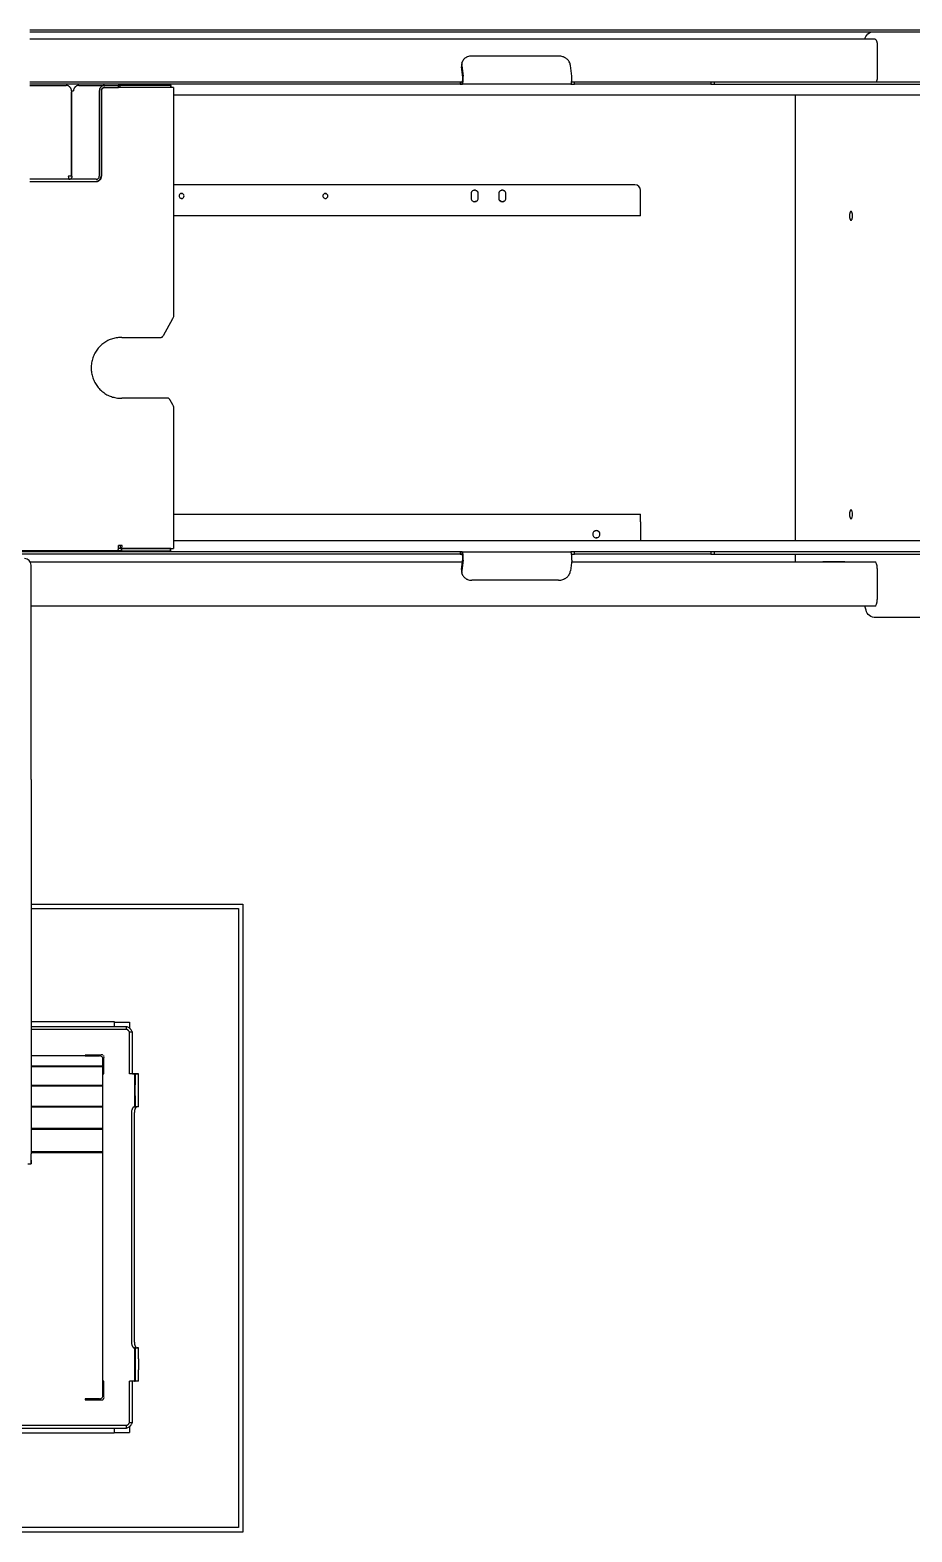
# Model space of a CAD drawing. Header units: millimetres. Extents: x -187347 to 135007, y -6415 to 292048.
# Drawn here: x -67176 to -66379, y 53145 to 54504 of the extents above; entities that cross this region are included whole.
import ezdxf

# ---------------------------------------------------------------- set-up
doc = ezdxf.new("R2010")
doc.units = ezdxf.units.MM
doc.header["$LTSCALE"] = 100
doc.layers.add('Layout Cabinplant', color=30, linetype='Continuous')
doc.layers.add('LAYOUT customer', color=5, linetype='Continuous')

# ---------------------------------------------------------------- blocks, each defined once
blk = doc.blocks.new('CP hopper')
at = {"layer": 'Layout Cabinplant', "linetype": 'Continuous'}
for p, q in [((-27771.2, -1909), (-27771.2, -1150.2)), ((-27767.2, -1905), (-27767.2, -1154.2)), ((-27681.8, -1792.6), (-27681.8, -1262.6)), ((-27677.2, -1288.6), (-27677.2, -1766.6)), ((-27674.6, -1288.6), (-27674.6, -1766.6)), ((-27427.8, -1717.6), (-27427.8, -1782.6)), ((-27427.3, -1782.6), (-27427.3, -1717.6)), ((-27406.7, -1717.6), (-27406.7, -1782.6)), ((-27406.3, -1782.6), (-27406.3, -1717.6)), ((-27386.6, -1717.6), (-27386.6, -1782.6)), ((-27386.2, -1782.6), (-27386.2, -1717.6)), ((-27367.7, -1717.6), (-27367.7, -1782.6)), ((-27367.3, -1782.6), (-27367.3, -1717.6)), ((-27350.2, -1717.6), (-27350.2, -1782.6)), ((-27349.8, -1782.6), (-27349.8, -1717.6)), ((-27340.6, -1766.6), (-27340.6, -1717.6)), ((-27316.6, -1766.6), (-27316.6, -1717.6)), ((-27314.1, -1766.6), (-27314.1, -1717.6)), ((-27309.5, -1717.6), (-27309.5, -1792.6)), ((-27207.2, -1717.6), (-27207.2, -1905)), ((-27203.2, -1717.6), (-27203.2, -1909)), ((-27677.2, -1766.6), (-27677.2, -1804)), ((-27674.6, -1766.6), (-27674.6, -1804)), ((-27651.5, -1766.6), (-27651.6, -1781)), ((-27651.6, -1778.6), (-27651.1, -1778.6)), ((-27650.6, -1766.6), (-27651.5, -1766.6)), ((-27651.1, -1778.6), (-27650.6, -1778.6)), ((-27650.6, -1779.6), (-27650.6, -1766.6)), ((-27650.6, -1778.6), (-27650.6, -1766.6)), ((-27650.6, -1778.6), (-27650.6, -1779.6)), ((-27340.6, -1766.6), (-27340.6, -1767.2)), ((-27339.8, -1766.6), (-27340.6, -1766.6)), ((-27340.6, -1766.6), (-27340.6, -1778.6)), ((-27340.6, -1767.2), (-27340.6, -1779.6)), ((-27340.6, -1779.6), (-27340.6, -1778.6)), ((-27340.6, -1778.6), (-27340.2, -1778.6)), ((-27340.2, -1778.6), (-27339.7, -1778.6)), ((-27339.7, -1781), (-27339.8, -1766.6)), ((-27316.6, -1804), (-27316.6, -1766.6)), ((-27314.1, -1804), (-27314.1, -1766.6)), ((-27678.7, -1792.6), (-27681.8, -1792.6)), ((-27681.1, -1792.6), (-27681.1, -1806.6)), ((-27677.2, -1792.6), (-27678.7, -1792.6)), ((-27651.6, -1781), (-27651.6, -1781.7)), ((-27651.6, -1781.7), (-27651.5, -1782.4)), ((-27651.5, -1782.4), (-27651.3, -1782.7)), ((-27651.3, -1782.7), (-27651, -1783.1)), ((-27650.6, -1783.4), (-27650.2, -1783.5)), ((-27650.2, -1783.5), (-27649.6, -1783.6)), ((-27649.6, -1783.6), (-27649, -1783.5)), ((-27649, -1783.5), (-27634.6, -1783.5)), ((-27635.2, -1782.6), (-27647.6, -1782.6)), ((-27647.6, -1782.6), (-27646.6, -1782.6)), ((-27646.6, -1782.6), (-27634.6, -1782.6)), ((-27641.4, -1782.6), (-27641.4, -1783.5)), ((-27641.1, -1783.5), (-27641.1, -1782.6)), ((-27634.6, -1782.6), (-27635.2, -1782.6)), ((-27634.6, -1782.6), (-27356.6, -1782.6)), ((-27634.6, -1783.5), (-27634.6, -1782.6)), ((-27634.6, -1782.6), (-27495.6, -1782.6)), ((-27495.6, -1782.6), (-27356.6, -1782.6)), ((-27356.6, -1782.6), (-27356.6, -1783.5)), ((-27356, -1782.6), (-27356.6, -1782.6)), ((-27356.6, -1782.6), (-27344.6, -1782.6)), ((-27356.6, -1783.5), (-27342.3, -1783.5)), ((-27343.6, -1782.6), (-27356, -1782.6)), ((-27350.2, -1782.6), (-27350.2, -1783.5)), ((-27349.8, -1783.5), (-27349.8, -1782.6)), ((-27344.6, -1782.6), (-27343.6, -1782.6)), ((-27342.3, -1783.5), (-27341.5, -1783.6)), ((-27341.5, -1783.6), (-27340.9, -1783.5)), ((-27340.9, -1783.5), (-27340.5, -1783.3)), ((-27340.5, -1783.3), (-27340.1, -1783)), ((-27339.9, -1782.6), (-27339.7, -1782.2)), ((-27339.7, -1781.6), (-27339.7, -1781)), ((-27339.7, -1782.2), (-27339.7, -1781.6)), ((-27312.5, -1792.6), (-27314.1, -1792.6)), ((-27309.5, -1792.6), (-27312.5, -1792.6)), ((-27310.1, -1792.6), (-27310.1, -1806.6)), ((-27310.1, -1792.6), (-27310.1, -1806.6)), ((-27676.5, -1806.6), (-27681.1, -1806.6)), ((-27677.2, -1804), (-27674.6, -1804)), ((-27675.8, -1806.6), (-27676.5, -1806.6)), ((-27675.8, -1806.6), (-27674.7, -1807.8)), ((-27672.1, -1806.6), (-27672.1, -1809.2)), ((-27672.1, -1806.6), (-27634.6, -1806.6)), ((-27634.6, -1811.2), (-27634.6, -1806.6)), ((-27356.6, -1806.6), (-27319.2, -1806.6)), ((-27356.6, -1811.2), (-27356.6, -1806.6)), ((-27319.2, -1809.2), (-27319.2, -1806.6)), ((-27316.6, -1804), (-27314.1, -1804)), ((-27314.7, -1806.6), (-27315.4, -1806.6)), ((-27310.1, -1806.6), (-27314.7, -1806.6)), ((-27672.1, -1809.2), (-27634.6, -1809.2)), ((-27604.6, -1811.2), (-27634.6, -1811.2)), ((-27634.6, -1811.2), (-27634.6, -1811.6)), ((-27634.6, -1811.6), (-27634.6, -1811.2)), ((-27624.6, -1811.6), (-27634.6, -1811.6)), ((-27634.6, -1814.6), (-27634.6, -1811.6)), ((-27634.6, -1814.6), (-27624.6, -1814.6)), ((-27614.6, -1811.6), (-27624.6, -1811.6)), ((-27614.6, -1814.6), (-27624.6, -1814.6)), ((-27604.6, -1811.6), (-27614.6, -1811.6)), ((-27614.6, -1814.6), (-27604.6, -1814.6)), ((-27604.6, -1811.6), (-27604.6, -1811.2)), ((-27604.6, -1811.6), (-27604.6, -1814.6)), ((-27604.6, -1814.6), (-27604.6, -1813.6)), ((-27391.6, -1808.4), (-27599.6, -1808.4)), ((-27599.6, -1811), (-27391.6, -1811)), ((-27386.6, -1811), (-27386.6, -1811.6)), ((-27356.6, -1811.2), (-27386.6, -1811)), ((-27376.6, -1811.6), (-27386.6, -1811.6)), ((-27386.6, -1814.6), (-27386.6, -1811.6)), ((-27386.6, -1814.6), (-27376.6, -1814.6)), ((-27376.6, -1811.6), (-27366.6, -1811.6)), ((-27376.6, -1814.6), (-27366.6, -1814.6)), ((-27356.6, -1811.6), (-27366.6, -1811.6)), ((-27366.6, -1814.6), (-27356.6, -1814.6)), ((-27356.6, -1809.2), (-27356.6, -1811.2)), ((-27356.6, -1809.2), (-27319.2, -1809.2)), ((-27356.6, -1811.6), (-27356.6, -1811.2)), ((-27356.6, -1811.6), (-27356.6, -1811.2)), ((-27356.6, -1811.6), (-27356.6, -1811.2)), ((-27356.6, -1813.8), (-27356.6, -1811.6)), ((-27356.6, -1811.6), (-27356.6, -1814.6)), ((-27356.6, -1814.6), (-27356.6, -1813.8)), ((-27203.2, -1909), (-27771.2, -1909)), ((-27207.2, -1905), (-27767.2, -1905))]:
    blk.add_line(p, q, dxfattribs=at)
for centre, start, end in [((-27647.6, -1779.6), 180, 270), ((-27647.6, -1779.6), 180, 270), ((-27343.6, -1779.6), 270, 0), ((-27343.6, -1779.6), 270, 0)]:
    blk.add_arc(centre, 3, start, end, dxfattribs=at)
for points in [[(-27677.2, -1804), (-27676.8, -1805.2), (-27676.1, -1806.3), (-27675.7, -1806.8), (-27675.3, -1807.3), (-27674.8, -1807.7), (-27674.3, -1808.1), (-27673.2, -1808.8), (-27672.1, -1809.2)], [(-27674.6, -1804), (-27674.4, -1804.6), (-27674.1, -1805.2), (-27674, -1805.4), (-27673.8, -1805.5), (-27673.6, -1805.7), (-27673.4, -1805.9), (-27672.7, -1806.3), (-27672.1, -1806.6)], [(-27319.2, -1809.2), (-27318, -1808.8), (-27317, -1808.1), (-27316.5, -1807.7), (-27316, -1807.3), (-27315.5, -1806.8), (-27315.1, -1806.3), (-27314.5, -1805.2), (-27314.1, -1804)], [(-27319.2, -1806.6), (-27318.6, -1806.4), (-27318.1, -1806.1), (-27317.9, -1805.9), (-27317.7, -1805.8), (-27317.5, -1805.6), (-27317.3, -1805.3), (-27316.9, -1804.7), (-27316.6, -1804)], [(-27599.6, -1808.4), (-27600.6, -1808.5), (-27601.6, -1808.6), (-27602, -1808.7), (-27602.4, -1808.9), (-27602.8, -1809), (-27603.2, -1809.2), (-27603.5, -1809.4), (-27603.8, -1809.6), (-27604, -1809.8), (-27604.3, -1810), (-27604.6, -1810.6), (-27604.6, -1811.2)], [(-27599.6, -1811), (-27600.6, -1811), (-27601.6, -1811.2), (-27602, -1811.3), (-27602.4, -1811.4), (-27602.8, -1811.6), (-27603.2, -1811.7), (-27603.5, -1811.9), (-27603.8, -1812.1), (-27604, -1812.3), (-27604.3, -1812.6), (-27604.5, -1813), (-27604.6, -1813.6)], [(-27604.1, -1812.4), (-27604.5, -1813), (-27604.6, -1813.6)], [(-27386.6, -1811), (-27386.8, -1810.5), (-27387, -1810), (-27387.2, -1809.8), (-27387.5, -1809.6), (-27387.8, -1809.4), (-27388.1, -1809.2), (-27388.5, -1809), (-27388.9, -1808.9), (-27389.3, -1808.7), (-27389.7, -1808.6), (-27390.7, -1808.5), (-27391.6, -1808.4)], [(-27386.6, -1813.6), (-27386.8, -1813.1), (-27387, -1812.6), (-27387.2, -1812.3), (-27387.5, -1812.1), (-27387.8, -1811.9), (-27388.1, -1811.7), (-27388.5, -1811.6), (-27388.9, -1811.4), (-27389.3, -1811.3), (-27389.7, -1811.2), (-27390.7, -1811), (-27391.6, -1811)]]:
    blk.add_spline(points, degree=3, dxfattribs=at)
at = {"layer": 'LAYOUT customer', "linetype": 'Continuous'}
for p, q in [((-26886.6, -2105.6), (-26886.6, -1637.1)), ((-26884.6, -2105.6), (-26884.6, -1661.7)), ((-26883.6, -1795.8), (-26883.6, -1661.7)), ((-27438.2, -1714.6), (-27438.2, -1717.6)), ((-27438.2, -1717.6), (-27429.2, -1717.6)), ((-27434.9, -1717.6), (-27438.2, -1717.6)), ((-27090.6, -1717.6), (-27429.2, -1717.6)), ((-27090.6, -1717.6), (-27046.6, -1717.6)), ((-27046.6, -1717.6), (-27035.5, -1717.6)), ((-27035.5, -1717.6), (-26896.6, -1717.6)), ((-26933.6, -2480.4), (-26933.6, -1717.6)), ((-26893.6, -1716.7), (-26893.6, -2107.6)), ((-26549.6, -1716.6), (-26549.6, -1776.3)), ((-26547.6, -1776.4), (-26547.6, -1716.6)), ((-26462.6, -1716.6), (-26462.6, -1749.2)), ((-26461.6, -2105.6), (-26461.6, -1716.6)), ((-26459.6, -2105.6), (-26459.6, -1716.6)), ((-26420.6, -1716.6), (-26420.6, -2480.4)), ((-26414.1, -1716.6), (-26414.1, -2556.8)), ((-26412.6, -2556.8), (-26412.6, -1716.6)), ((-26544.7, -1754.1), (-26544.7, -1751.3)), ((-26544.7, -1754.7), (-26544.7, -1754.1)), ((-26544.7, -1754.1), (-26468.5, -1754.2)), ((-26467.6, -1754.1), (-26544.7, -1754.1)), ((-26467.6, -1754.1), (-26467.5, -1756)), ((-26462.6, -1760.8), (-26462.6, -1784.1)), ((-26549, -1778.6), (-26549.6, -1776.3)), ((-26548.5, -1779.4), (-26549, -1778.6)), ((-26467.5, -1779.3), (-26544.7, -1779.3)), ((-26547, -1780.6), (-26547.8, -1780.1)), ((-26544.6, -1781.2), (-26544.6, -1780.9)), ((-26467.6, -1780.9), (-26544.6, -1780.9)), ((-26467.6, -1781.2), (-26544.6, -1781.2)), ((-26467.6, -1780.9), (-26467.6, -1781.2)), ((-26465.3, -1781.9), (-26465.7, -1781.9)), ((-26465.3, -1782.3), (-26465.3, -1781.9)), ((-26464.6, -1784.2), (-26464.6, -1783.8)), ((-26464.6, -1783.8), (-26464.6, -1784.2)), ((-26464.6, -1784.2), (-26464.6, -1796.7)), ((-26462.6, -1784.1), (-26462.6, -1796.3)), ((-26883.6, -1795.8), (-26883.6, -1799.8)), ((-26883.6, -1799.8), (-26883.6, -1795.8)), ((-26883.6, -1799.8), (-26881.6, -1799.8)), ((-26883.6, -1799.8), (-26883.6, -1843.4)), ((-26881.6, -1799.8), (-26881.6, -1796.5)), ((-26881.6, -1799.8), (-26881.6, -1796.5)), ((-26881.6, -1799.8), (-26881.6, -1798.2)), ((-26881.6, -1798.2), (-26881.6, -1799.8)), ((-26878.7, -1798.2), (-26881.6, -1798.2)), ((-26881.6, -1799.8), (-26881.6, -1845.5)), ((-26881.6, -1799.8), (-26878.7, -1799.9)), ((-26881.6, -1843.4), (-26881.6, -1799.8)), ((-26878.7, -1799.9), (-26878.7, -1796.7)), ((-26745.6, -1796.7), (-26745.6, -1798.3)), ((-26745.6, -1798.3), (-26745.6, -1799)), ((-26745.6, -1799), (-26745.6, -1799.7)), ((-26745.6, -1841.1), (-26745.6, -1799.7)), ((-26690.7, -1798.3), (-26690.7, -1796.7)), ((-26690.7, -1799), (-26690.7, -1798.3)), ((-26690.6, -1799.7), (-26690.7, -1799)), ((-26690.6, -1799.7), (-26690.6, -1835)), ((-26462.6, -1796.3), (-26464.6, -1796.3)), ((-26464.6, -1799.9), (-26464.6, -1796.7)), ((-26464.6, -1798.2), (-26462.6, -1798.2)), ((-26464.6, -1845.5), (-26464.6, -1799.9)), ((-26462.6, -1798.2), (-26462.6, -1796.3)), ((-26462.6, -1796.3), (-26462.6, -1798.2)), ((-26462.6, -1843.8), (-26462.6, -1798.2)), ((-26883.6, -1844.1), (-26883.6, -1843.4)), ((-26883.6, -1843.4), (-26883.6, -1844.1)), ((-26881.6, -1843.4), (-26883.6, -1843.4)), ((-26883.6, -1844.1), (-26881.6, -1844.1)), ((-26881.6, -1844.1), (-26881.6, -1843.4)), ((-26881.6, -1844.1), (-26881.6, -1843.4)), ((-26881.6, -1845.5), (-26881.6, -1846.3)), ((-26753.3, -1846.3), (-26881.6, -1846.3)), ((-26874.6, -2566.9), (-26874.6, -1846.3)), ((-26850.6, -1846.3), (-26850.6, -2268.6)), ((-26753.3, -1846.3), (-26753.8, -1846.3)), ((-26752.6, -1846.2), (-26753.3, -1846.3)), ((-26751.4, -1845.5), (-26752.6, -1846.2)), ((-26747.1, -1843.1), (-26751.4, -1845.5)), ((-26673.8, -1845.5), (-26689.2, -1836.9)), ((-26672.6, -1846.2), (-26673.8, -1845.5)), ((-26672, -1846.3), (-26672.6, -1846.2)), ((-26464.6, -1846.3), (-26672, -1846.3)), ((-26671.4, -1846.3), (-26672, -1846.3)), ((-26580.6, -2268.6), (-26580.6, -1846.3)), ((-26552.6, -2263.6), (-26552.6, -1846.3)), ((-26471.6, -2566.9), (-26471.6, -1846.3)), ((-26462.6, -1843.8), (-26464.6, -1843.8)), ((-26464.6, -1844.3), (-26462.6, -1844.3)), ((-26464.6, -1846.3), (-26464.6, -1845.5)), ((-26462.6, -1844.3), (-26462.6, -1843.8)), ((-26462.6, -1843.8), (-26462.6, -1844.3)), ((-26564.7, -1852.8), (-26564.9, -1853.2)), ((-26564.9, -1853.6), (-26564.9, -1853.2)), ((-26564.9, -1853.2), (-26564.9, -1853.6)), ((-26564.9, -1853.6), (-26564.9, -1854)), ((-26564.9, -1854), (-26564.8, -1854.4)), ((-26564.8, -1854.4), (-26564.4, -1855)), ((-26564.4, -1852.2), (-26564.7, -1852.8)), ((-26563.8, -1851.7), (-26564.4, -1852.2)), ((-26564.4, -1855), (-26564.1, -1855.4)), ((-26564.1, -1855.4), (-26563.3, -1855.8)), ((-26563.2, -1851.5), (-26563.8, -1851.7)), ((-26563.3, -1855.8), (-26562.6, -1855.9)), ((-26562.6, -1851.4), (-26563.2, -1851.5)), ((-26562, -1851.5), (-26562.6, -1851.4)), ((-26562.6, -1855.9), (-26562, -1855.8)), ((-26561.2, -1851.9), (-26562, -1851.5)), ((-26562, -1855.8), (-26561.5, -1855.6)), ((-26561.5, -1855.6), (-26560.9, -1855)), ((-26560.9, -1852.2), (-26561.2, -1851.9)), ((-26560.5, -1852.8), (-26560.9, -1852.2)), ((-26560.9, -1855), (-26560.5, -1854.4)), ((-26560.4, -1853.2), (-26560.5, -1852.8)), ((-26560.5, -1854.4), (-26560.4, -1854)), ((-26560.4, -1853.6), (-26560.4, -1853.2)), ((-26560.4, -1854), (-26560.4, -1853.6)), ((-26560.4, -1853.6), (-26560.4, -1854)), ((-26564.7, -1982.8), (-26564.9, -1983.2)), ((-26564.9, -1983.2), (-26564.9, -1983.6)), ((-26564.4, -1982.2), (-26564.7, -1982.8)), ((-26563.8, -1981.7), (-26564.4, -1982.2)), ((-26563.2, -1981.5), (-26563.8, -1981.7)), ((-26562.6, -1981.4), (-26563.2, -1981.5)), ((-26562, -1981.5), (-26562.6, -1981.4)), ((-26561.2, -1981.9), (-26562, -1981.5)), ((-26560.9, -1982.2), (-26561.2, -1981.9)), ((-26560.5, -1982.8), (-26560.9, -1982.2)), ((-26560.4, -1983.2), (-26560.5, -1982.8)), ((-26560.4, -1983.6), (-26560.4, -1983.2)), ((-26564.9, -1983.6), (-26564.9, -1984)), ((-26564.9, -1984), (-26564.8, -1984.4)), ((-26564.8, -1984.4), (-26564.4, -1985)), ((-26564.4, -1985), (-26564.1, -1985.4)), ((-26564.1, -1985.4), (-26563.3, -1985.8)), ((-26563.3, -1985.8), (-26562.6, -1985.9)), ((-26562.6, -1985.9), (-26562, -1985.8)), ((-26562, -1985.8), (-26561.5, -1985.6)), ((-26561.5, -1985.6), (-26560.9, -1985)), ((-26560.9, -1985), (-26560.5, -1984.4)), ((-26560.5, -1984.4), (-26560.4, -1984)), ((-26560.4, -1984), (-26560.4, -1983.6)), ((-26560.4, -1983.6), (-26560.4, -1984)), ((-26884.6, -2105.6), (-26886.6, -2105.6)), ((-26886.6, -2105.6), (-26886.6, -2107.4)), ((-26886.6, -2105.6), (-26886.6, -2107.4)), ((-26884.6, -2107.4), (-26884.6, -2105.6)), ((-26884.6, -2107.4), (-26884.6, -2105.6)), ((-26461.6, -2105.6), (-26461.6, -2107.4)), ((-26459.6, -2105.6), (-26461.6, -2105.6)), ((-26461.6, -2105.6), (-26461.6, -2107.4)), ((-26459.6, -2107.4), (-26459.6, -2105.6)), ((-26459.6, -2107.4), (-26459.6, -2105.6)), ((-26910.2, -2194.5), (-26910.2, -2116)), ((-26904.7, -2107.5), (-26903.7, -2107.1)), ((-26904.7, -2107.5), (-26901.6, -2107.1)), ((-26900.6, -2106.8), (-26903.7, -2107.1)), ((-26892, -2108.2), (-26901.6, -2107.1)), ((-26900.6, -2106.8), (-26891, -2107.9)), ((-26886.6, -2107.4), (-26886.6, -2106.8)), ((-26886.6, -2106.8), (-26886.6, -2107.4)), ((-26886.6, -2107.4), (-26884.6, -2107.4)), ((-26884.6, -2106.8), (-26884.6, -2107.4)), ((-26884.6, -2107.4), (-26884.6, -2106.8)), ((-26884.6, -2107.4), (-26884.6, -2205.6)), ((-26567.8, -2118), (-26567.9, -2118.6)), ((-26567.8, -2119.2), (-26567.9, -2118.6)), ((-26567.9, -2118.6), (-26567.8, -2119.2)), ((-26567.7, -2117.4), (-26567.8, -2118)), ((-26567.7, -2119.8), (-26567.8, -2119.2)), ((-26567.8, -2119.2), (-26567.7, -2119.8)), ((-26567.2, -2116.6), (-26567.7, -2117.4)), ((-26566.7, -2116.1), (-26567.2, -2116.6)), ((-26566.2, -2115.8), (-26566.7, -2116.1)), ((-26565.5, -2115.5), (-26566.2, -2115.8)), ((-26564.6, -2115.4), (-26565.5, -2115.5)), ((-26560.6, -2115.4), (-26564.6, -2115.4)), ((-26559.8, -2115.5), (-26560.6, -2115.4)), ((-26559, -2115.8), (-26559.8, -2115.5)), ((-26558.6, -2116.1), (-26559, -2115.8)), ((-26558.1, -2116.6), (-26558.6, -2116.1)), ((-26557.6, -2117.5), (-26558.1, -2116.6)), ((-26557.5, -2118), (-26557.6, -2117.5)), ((-26557.6, -2119.8), (-26557.5, -2119.3)), ((-26557.4, -2118.6), (-26557.5, -2118)), ((-26557.5, -2118), (-26557.4, -2118.6)), ((-26557.5, -2119.3), (-26557.4, -2118.6)), ((-26461.6, -2106.8), (-26461.6, -2107.4)), ((-26461.6, -2107.4), (-26461.6, -2106.8)), ((-26461.6, -2205.6), (-26461.6, -2107.4)), ((-26461.6, -2107.4), (-26459.6, -2107.4)), ((-26459.6, -2107.4), (-26459.6, -2106.8)), ((-26459.6, -2106.8), (-26459.6, -2107.4)), ((-26455.2, -2107.9), (-26445.7, -2106.8)), ((-26444.7, -2107.1), (-26454.3, -2108.2)), ((-26442.6, -2107.1), (-26445.7, -2106.8)), ((-26444.7, -2107.1), (-26441.6, -2107.5)), ((-26442.6, -2107.1), (-26441.6, -2107.5)), ((-26436.1, -2194.5), (-26436.1, -2116)), ((-26567.7, -2119.8), (-26567.2, -2120.6)), ((-26567.2, -2120.6), (-26566.7, -2121.1)), ((-26566.7, -2121.1), (-26566.2, -2121.4)), ((-26566.2, -2121.4), (-26565.5, -2121.7)), ((-26565.5, -2121.7), (-26564.6, -2121.9)), ((-26564.6, -2121.9), (-26560.6, -2121.9)), ((-26560.6, -2121.9), (-26559.8, -2121.7)), ((-26559.8, -2121.7), (-26559, -2121.4)), ((-26559, -2121.4), (-26559.4, -2121.6)), ((-26559, -2121.4), (-26558.6, -2121.1)), ((-26558.6, -2121.1), (-26559, -2121.4)), ((-26558.6, -2121.1), (-26558.1, -2120.6)), ((-26558.1, -2120.6), (-26558.6, -2121.1)), ((-26558.1, -2120.6), (-26557.6, -2119.8)), ((-26557.6, -2119.8), (-26557.9, -2120.2)), ((-26567.8, -2143), (-26567.9, -2143.6)), ((-26567.9, -2143.6), (-26567.8, -2144.3)), ((-26567.8, -2144.3), (-26567.9, -2143.6)), ((-26567.7, -2142.5), (-26567.8, -2143)), ((-26567.8, -2144.3), (-26567.7, -2144.8)), ((-26567.7, -2144.8), (-26567.8, -2144.3)), ((-26567.2, -2141.6), (-26567.7, -2142.5)), ((-26567.7, -2142.5), (-26567.2, -2141.6)), ((-26567.7, -2144.8), (-26567.2, -2145.6)), ((-26566.7, -2141.1), (-26567.2, -2141.6)), ((-26567.2, -2141.6), (-26566.7, -2141.1)), ((-26567.2, -2145.6), (-26566.7, -2146.1)), ((-26566.2, -2140.8), (-26566.7, -2141.1)), ((-26566.7, -2141.1), (-26566.2, -2140.8)), ((-26566.7, -2146.1), (-26566.2, -2146.4)), ((-26565.5, -2140.5), (-26566.2, -2140.8)), ((-26566.2, -2146.4), (-26565.5, -2146.7)), ((-26564.6, -2140.4), (-26565.5, -2140.5)), ((-26560.6, -2140.4), (-26564.6, -2140.4)), ((-26559.8, -2140.5), (-26560.6, -2140.4)), ((-26559, -2140.8), (-26559.8, -2140.5)), ((-26559.8, -2146.7), (-26559.1, -2146.5)), ((-26559.1, -2146.5), (-26558.6, -2146.1)), ((-26558.6, -2141.1), (-26559, -2140.8)), ((-26558.1, -2141.6), (-26558.6, -2141.1)), ((-26558.1, -2145.6), (-26558.6, -2146.1)), ((-26558.6, -2146.1), (-26558.1, -2145.6)), ((-26558.1, -2141.6), (-26557.9, -2142)), ((-26557.6, -2142.5), (-26558.1, -2141.6)), ((-26558.1, -2145.6), (-26557.6, -2144.8)), ((-26557.6, -2144.8), (-26557.9, -2145.2)), ((-26557.5, -2143), (-26557.6, -2142.5)), ((-26557.6, -2144.8), (-26557.5, -2144.3)), ((-26557.5, -2143), (-26557.4, -2143.6)), ((-26557.4, -2143.6), (-26557.5, -2143)), ((-26557.5, -2144.3), (-26557.4, -2143.6)), ((-26565.5, -2146.7), (-26564.6, -2146.9)), ((-26564.6, -2146.9), (-26560.6, -2146.9)), ((-26560.6, -2146.9), (-26559.8, -2146.7)), ((-26892, -2206.4), (-26901.6, -2205.3)), ((-26893.6, -2206.2), (-26893.6, -2480.4)), ((-26886.6, -2206.3), (-26886.6, -2208.9)), ((-26886.6, -2206.3), (-26886.6, -2208.9)), ((-26886.6, -2332.1), (-26886.6, -2208.9)), ((-26886.6, -2208.9), (-26884.6, -2208.9)), ((-26884.6, -2206.1), (-26884.6, -2205.6)), ((-26884.6, -2208.9), (-26884.6, -2205.6)), ((-26884.6, -2206.5), (-26884.6, -2206.1)), ((-26884.6, -2208.9), (-26884.6, -2206.5)), ((-26884.6, -2332.1), (-26884.6, -2208.9)), ((-26461.6, -2205.6), (-26461.6, -2206.1)), ((-26461.6, -2205.6), (-26461.6, -2208.9)), ((-26461.6, -2206.1), (-26461.6, -2206.5)), ((-26461.6, -2206.5), (-26461.6, -2208.9)), ((-26461.6, -2208.9), (-26459.6, -2208.9)), ((-26461.6, -2332.1), (-26461.6, -2208.9)), ((-26459.6, -2208.9), (-26459.6, -2206.3)), ((-26459.6, -2208.9), (-26459.6, -2206.3)), ((-26459.6, -2332.1), (-26459.6, -2208.9)), ((-26454.3, -2206.4), (-26444.7, -2205.3)), ((-26871.8, -2228), (-26871.9, -2228.6)), ((-26871.7, -2227.4), (-26871.8, -2228)), ((-26871.2, -2226.6), (-26871.7, -2227.4)), ((-26870.7, -2226.1), (-26871.2, -2226.6)), ((-26870.2, -2225.8), (-26870.7, -2226.1)), ((-26869.5, -2225.5), (-26870.2, -2225.8)), ((-26868.6, -2225.4), (-26869.5, -2225.5)), ((-26867.8, -2225.5), (-26868.6, -2225.4)), ((-26867, -2225.8), (-26867.8, -2225.5)), ((-26866.6, -2226.1), (-26867, -2225.8)), ((-26866.1, -2226.6), (-26866.6, -2226.1)), ((-26865.6, -2227.5), (-26866.1, -2226.6)), ((-26865.5, -2228), (-26865.6, -2227.5)), ((-26865.4, -2228.6), (-26865.5, -2228)), ((-26865.5, -2228), (-26865.4, -2228.6)), ((-26871.9, -2228.6), (-26871.8, -2229.3)), ((-26871.8, -2229.3), (-26871.9, -2228.6)), ((-26871.8, -2229.3), (-26871.7, -2229.8)), ((-26871.7, -2229.8), (-26871.8, -2229.3)), ((-26871.7, -2229.8), (-26871.2, -2230.6)), ((-26871.2, -2230.6), (-26870.7, -2231.1)), ((-26870.7, -2231.1), (-26870.2, -2231.4)), ((-26870.2, -2231.4), (-26869.5, -2231.7)), ((-26869.5, -2231.7), (-26868.6, -2231.9)), ((-26868.6, -2231.9), (-26867.8, -2231.7)), ((-26867.8, -2231.7), (-26867, -2231.4)), ((-26867, -2231.4), (-26867.4, -2231.6)), ((-26867, -2231.4), (-26866.6, -2231.1)), ((-26866.6, -2231.1), (-26867, -2231.4)), ((-26866.6, -2231.1), (-26866.1, -2230.6)), ((-26866.1, -2230.6), (-26866.6, -2231.1)), ((-26866.1, -2230.6), (-26865.6, -2229.8)), ((-26865.6, -2229.8), (-26865.9, -2230.2)), ((-26865.6, -2229.8), (-26865.5, -2229.3)), ((-26865.5, -2229.3), (-26865.4, -2228.6)), ((-26857.3, -2268.6), (-26874.6, -2268.6)), ((-26857.3, -2268.6), (-26850.6, -2268.6)), ((-26580.6, -2268.6), (-26573.9, -2268.6)), ((-26573.9, -2268.6), (-26557.6, -2268.6)), ((-26884.6, -2332.1), (-26886.6, -2332.1)), ((-26886.6, -2332.1), (-26886.6, -2335.5)), ((-26886.6, -2332.1), (-26886.6, -2335.5)), ((-26886.6, -2335.5), (-26886.6, -2668.7)), ((-26886.6, -2335.5), (-26884.6, -2335.5)), ((-26884.6, -2335.5), (-26884.6, -2332.1)), ((-26884.6, -2335.5), (-26884.6, -2332.1)), ((-26884.6, -2668.7), (-26884.6, -2335.5)), ((-26459.6, -2332.1), (-26461.6, -2332.1)), ((-26461.6, -2332.1), (-26461.6, -2335.5)), ((-26461.6, -2332.1), (-26461.6, -2335.5)), ((-26461.6, -2335.5), (-26461.6, -2668.7)), ((-26461.6, -2335.5), (-26459.6, -2335.5)), ((-26459.6, -2335.5), (-26459.6, -2332.1)), ((-26459.6, -2335.5), (-26459.6, -2332.1)), ((-26459.6, -2668.7), (-26459.6, -2335.5)), ((-26886.6, -2408.5), (-26893.6, -2408.5)), ((-26471.6, -2408.5), (-26874.6, -2408.5)), ((-26893.6, -2450.9), (-26893.6, -2433.5)), ((-26893.6, -2453.4), (-26893.6, -2450.9)), ((-26854.6, -2459), (-26854.5, -2459.3)), ((-26846.8, -2459.3), (-26846.6, -2459)), ((-26938.8, -2473), (-26937.4, -2472.6)), ((-26937.4, -2472.6), (-26933.6, -2471.3)), ((-26854.5, -2459.3), (-26854.1, -2459.6)), ((-26854.1, -2459.6), (-26853.8, -2459.8)), ((-26853.8, -2459.8), (-26853.1, -2460)), ((-26853.1, -2460), (-26852.1, -2460.2)), ((-26852.1, -2460.2), (-26851.4, -2460.3)), ((-26851.4, -2460.3), (-26850.7, -2460.3)), ((-26850.7, -2460.3), (-26849.9, -2460.3)), ((-26849.9, -2460.3), (-26849.2, -2460.3)), ((-26849.2, -2460.3), (-26848.2, -2460.1)), ((-26848.2, -2460.1), (-26847.5, -2459.8)), ((-26847.5, -2459.8), (-26847.2, -2459.6)), ((-26847.2, -2459.6), (-26846.8, -2459.3)), ((-26420.8, -2471.2), (-26419.5, -2471.6)), ((-26419.5, -2471.6), (-26418.3, -2472.3)), ((-26418.3, -2472.3), (-26417.1, -2473.2)), ((-26944.1, -2479.9), (-26943.7, -2478.4)), ((-26944.1, -2481.4), (-26944.1, -2479.9)), ((-26944.1, -2592.9), (-26944.1, -2481.4)), ((-26943.7, -2478.4), (-26943.1, -2476.9)), ((-26943.1, -2476.9), (-26942.2, -2475.7)), ((-26942.2, -2475.7), (-26941.2, -2474.5)), ((-26941.2, -2474.5), (-26940, -2473.6)), ((-26940, -2473.6), (-26938.8, -2473)), ((-26933.6, -2480.4), (-26933.2, -2481.3)), ((-26933.2, -2481.3), (-26931.9, -2482)), ((-26931.9, -2482), (-26929.9, -2482.5)), ((-26929.9, -2482.5), (-26927.6, -2482.6)), ((-26899.6, -2482.6), (-26927.6, -2482.6)), ((-26899.6, -2482.6), (-26897.3, -2482.5)), ((-26897.3, -2482.5), (-26895.4, -2482)), ((-26895.4, -2482), (-26894.1, -2481.3)), ((-26894.1, -2481.3), (-26893.6, -2480.4)), ((-26458.9, -2482), (-26459.6, -2481.6)), ((-26456.9, -2482.5), (-26458.9, -2482)), ((-26454.6, -2482.6), (-26456.9, -2482.5)), ((-26426.6, -2482.6), (-26454.6, -2482.6)), ((-26424.3, -2482.5), (-26426.6, -2482.6)), ((-26422.4, -2482), (-26424.3, -2482.5)), ((-26421.1, -2481.3), (-26422.4, -2482)), ((-26420.6, -2480.4), (-26421.1, -2481.3)), ((-26417.1, -2473.2), (-26416.1, -2474.2)), ((-26416.1, -2474.2), (-26415.2, -2475.6)), ((-26415.2, -2475.6), (-26414.6, -2477)), ((-26414.6, -2477), (-26414.2, -2478.5)), ((-26414.2, -2478.5), (-26414.1, -2480))]:
    blk.add_line(p, q, dxfattribs=at)
for centre, radius, start, end in [((-26896.6, -1711.6), 6, 270.0037, 359.9963), ((-26557.6, -2263.6), 5, 270, 0)]:
    blk.add_arc(centre, radius, start, end, dxfattribs=at)
for points in [[(-26544.7, -1751.3), (-26545.5, -1751.3), (-26546.2, -1751.4), (-26546.5, -1751.4), (-26546.8, -1751.5), (-26547.1, -1751.6), (-26547.3, -1751.7), (-26547.5, -1751.8), (-26547.6, -1751.9)], [(-26547.6, -1751.9), (-26547.5, -1752.6), (-26547.3, -1753.3), (-26547, -1753.6), (-26546.8, -1753.9), (-26546.5, -1754.1), (-26546.2, -1754.3), (-26545.5, -1754.6), (-26544.7, -1754.7)], [(-26467.6, -1754.1), (-26466.7, -1754), (-26465.7, -1753.7), (-26465.3, -1753.5), (-26464.9, -1753.3), (-26464.5, -1753), (-26464.1, -1752.7), (-26463.8, -1752.3), (-26463.5, -1751.9), (-26463.2, -1751.5), (-26463, -1751.1), (-26462.7, -1750.2), (-26462.6, -1749.2)], [(-26467.6, -1754.1), (-26467.9, -1754.1), (-26468.1, -1754.1), (-26468.3, -1754.2), (-26468.5, -1754.2)], [(-26462.6, -1760.8), (-26462.7, -1759.9), (-26463, -1759), (-26463.2, -1758.5), (-26463.5, -1758.1), (-26463.8, -1757.8), (-26464.1, -1757.4), (-26464.4, -1757.1), (-26464.8, -1756.8), (-26465.2, -1756.6), (-26465.7, -1756.4), (-26466.6, -1756.1), (-26467.5, -1756)], [(-26690.7, -1796.7), (-26691.5, -1792.3), (-26692.9, -1788.1), (-26693.9, -1786.1), (-26695.1, -1784.2), (-26696.4, -1782.4), (-26697.9, -1780.7), (-26699.5, -1779.1), (-26701.2, -1777.6), (-26703.1, -1776.3), (-26705, -1775.2), (-26707.1, -1774.2), (-26709.2, -1773.4), (-26711.4, -1772.7), (-26713.6, -1772.3), (-26715.9, -1772), (-26718.1, -1771.9), (-26720.4, -1772), (-26722.7, -1772.3), (-26724.9, -1772.7), (-26727.1, -1773.4), (-26729.2, -1774.2), (-26731.3, -1775.2), (-26733.2, -1776.3), (-26735.1, -1777.6), (-26736.8, -1779.1), (-26738.4, -1780.7), (-26739.9, -1782.4), (-26741.2, -1784.2), (-26742.4, -1786.1), (-26743.4, -1788.1), (-26744.8, -1792.3), (-26745.6, -1796.7)], [(-26549.6, -1775.9), (-26549.5, -1776.9), (-26549.3, -1777.9), (-26549.1, -1778.4), (-26548.8, -1778.8), (-26548.5, -1779.2), (-26548.2, -1779.5), (-26547.9, -1779.9), (-26547.5, -1780.1), (-26547, -1780.3), (-26546.6, -1780.5), (-26545.6, -1780.8), (-26544.6, -1780.9)], [(-26549.6, -1776.3), (-26549.5, -1777.2), (-26549.3, -1778.1), (-26549, -1778.6), (-26548.7, -1779), (-26548.5, -1779.4), (-26548.1, -1779.8), (-26547.8, -1780.1), (-26547.4, -1780.4), (-26547, -1780.6), (-26546.5, -1780.9), (-26545.6, -1781.2), (-26544.6, -1781.2)], [(-26547.6, -1776.4), (-26547.5, -1777.2), (-26547.3, -1777.9), (-26547, -1778.2), (-26546.8, -1778.4), (-26546.5, -1778.7), (-26546.2, -1778.9), (-26545.5, -1779.2), (-26544.7, -1779.3)], [(-26462.6, -1784.1), (-26462.7, -1783.2), (-26463, -1782.3), (-26463.2, -1781.8), (-26463.5, -1781.4), (-26463.8, -1781), (-26464.1, -1780.7), (-26464.4, -1780.4), (-26464.8, -1780.1), (-26465.2, -1779.9), (-26465.7, -1779.6), (-26466.6, -1779.4), (-26467.5, -1779.3)], [(-26546.6, -1780.9), (-26545.7, -1781.2), (-26544.6, -1781.2)], [(-26464.6, -1783.8), (-26464.7, -1783), (-26465, -1782.3), (-26465.3, -1782), (-26465.5, -1781.7), (-26465.8, -1781.5), (-26466.1, -1781.3), (-26466.9, -1781), (-26467.6, -1780.9)], [(-26464.6, -1784.2), (-26464.7, -1783.5), (-26465, -1782.8), (-26465.2, -1782.4), (-26465.5, -1782.1), (-26465.8, -1781.9), (-26466.1, -1781.6), (-26466.9, -1781.3), (-26467.6, -1781.2)], [(-26883.6, -1795.8), (-26883.5, -1795.9), (-26883.3, -1796), (-26883.1, -1796.2), (-26882.8, -1796.3), (-26882.5, -1796.4), (-26882.2, -1796.5), (-26881.8, -1796.5), (-26881.4, -1796.6), (-26881, -1796.6), (-26880.6, -1796.7), (-26879.7, -1796.7), (-26878.7, -1796.7)], [(-26747.1, -1843.1), (-26746.5, -1842.7), (-26746, -1842.2), (-26745.7, -1841.7), (-26745.6, -1841.1)], [(-26690.6, -1835), (-26690.5, -1835.5), (-26690.3, -1836), (-26689.8, -1836.5), (-26689.2, -1836.9)], [(-26904.7, -2107.5), (-26906.3, -2108.2), (-26907.6, -2109.3), (-26908.2, -2109.9), (-26908.7, -2110.6), (-26909.2, -2111.4), (-26909.5, -2112.3), (-26910.1, -2114.1), (-26910.2, -2116)], [(-26892, -2108.2), (-26891.4, -2108.3), (-26890.8, -2108.3), (-26890.2, -2108.3), (-26889.5, -2108.3)], [(-26891, -2107.9), (-26890.3, -2107.9), (-26889.5, -2107.9)], [(-26889.5, -2107.9), (-26888.8, -2107.9), (-26888.1, -2107.9), (-26887.8, -2107.8), (-26887.5, -2107.8), (-26887.2, -2107.7), (-26887, -2107.6), (-26886.8, -2107.5), (-26886.6, -2107.4)], [(-26889.5, -2108.3), (-26888.6, -2108.3), (-26887.7, -2108.3), (-26887.2, -2108.2), (-26886.8, -2108.2), (-26886.5, -2108.1), (-26886.1, -2108.1), (-26885.8, -2108), (-26885.5, -2107.9), (-26885.2, -2107.8), (-26885, -2107.6), (-26884.8, -2107.5), (-26884.6, -2107.4)], [(-26461.6, -2107.4), (-26461.5, -2107.5), (-26461.3, -2107.6), (-26461.1, -2107.8), (-26460.8, -2107.9), (-26460.5, -2108), (-26460.2, -2108.1), (-26459.8, -2108.1), (-26459.5, -2108.2), (-26459, -2108.2), (-26458.6, -2108.3), (-26457.7, -2108.3), (-26456.7, -2108.3)], [(-26459.6, -2107.4), (-26459.5, -2107.5), (-26459.3, -2107.6), (-26459.1, -2107.7), (-26458.8, -2107.8), (-26458.5, -2107.8), (-26458.2, -2107.9), (-26457.5, -2107.9), (-26456.7, -2107.9)], [(-26456.7, -2107.9), (-26456.3, -2107.9), (-26455.9, -2107.9), (-26455.6, -2107.9), (-26455.2, -2107.9)], [(-26456.7, -2108.3), (-26456.1, -2108.3), (-26455.5, -2108.3), (-26454.9, -2108.3), (-26454.3, -2108.2)], [(-26436.1, -2116), (-26436.2, -2114.1), (-26436.8, -2112.3), (-26437.1, -2111.4), (-26437.6, -2110.6), (-26438.1, -2109.9), (-26438.7, -2109.3), (-26440, -2108.2), (-26441.6, -2107.5)], [(-26910.2, -2194.5), (-26910.1, -2196.5), (-26909.6, -2198.4), (-26909.2, -2199.3), (-26908.8, -2200.2), (-26908.3, -2201), (-26907.7, -2201.8), (-26907.1, -2202.5), (-26906.4, -2203.1), (-26905.6, -2203.7), (-26904.9, -2204.2), (-26903.3, -2204.9), (-26901.6, -2205.3)], [(-26444.7, -2205.3), (-26443, -2204.9), (-26441.4, -2204.2), (-26440.6, -2203.7), (-26439.9, -2203.1), (-26439.2, -2202.5), (-26438.6, -2201.8), (-26438, -2201), (-26437.5, -2200.2), (-26437.1, -2199.3), (-26436.7, -2198.4), (-26436.2, -2196.5), (-26436.1, -2194.5)], [(-26892, -2206.4), (-26891.4, -2206.4), (-26890.8, -2206.5), (-26890.2, -2206.5), (-26889.5, -2206.5)], [(-26889.5, -2206.5), (-26888.6, -2206.5), (-26887.7, -2206.4), (-26887.3, -2206.4), (-26886.9, -2206.3), (-26886.5, -2206.3), (-26886.2, -2206.2), (-26885.8, -2206.2), (-26885.5, -2206.1), (-26885.3, -2206), (-26885, -2205.8), (-26884.8, -2205.7), (-26884.6, -2205.6)], [(-26461.6, -2205.6), (-26461.5, -2205.7), (-26461.3, -2205.8), (-26461.1, -2205.9), (-26460.8, -2206.1), (-26460.5, -2206.1), (-26460.2, -2206.2), (-26459.8, -2206.3), (-26459.4, -2206.3), (-26459, -2206.4), (-26458.6, -2206.4), (-26457.7, -2206.5), (-26456.7, -2206.5)], [(-26456.7, -2206.5), (-26456.1, -2206.5), (-26455.5, -2206.5), (-26454.9, -2206.4), (-26454.3, -2206.4)], [(-26846.6, -2459), (-26846.8, -2458.6), (-26847, -2458.4), (-26847.3, -2458.2), (-26847.5, -2458.1), (-26847.8, -2458), (-26848.2, -2457.9), (-26848.5, -2457.8), (-26848.9, -2457.7), (-26849.3, -2457.7), (-26849.8, -2457.6), (-26850.2, -2457.6), (-26850.6, -2457.6), (-26851.1, -2457.6), (-26851.5, -2457.6), (-26852, -2457.7), (-26852.4, -2457.7), (-26852.8, -2457.8), (-26853.1, -2457.9), (-26853.5, -2458), (-26853.8, -2458.1), (-26854, -2458.2), (-26854.2, -2458.4), (-26854.5, -2458.6), (-26854.6, -2459)], [(-26576.6, -2459), (-26576.8, -2458.6), (-26577, -2458.4), (-26577.3, -2458.2), (-26577.5, -2458.1), (-26577.8, -2458), (-26578.2, -2457.9), (-26578.5, -2457.8), (-26578.9, -2457.7), (-26579.3, -2457.7), (-26579.8, -2457.6), (-26580.2, -2457.6), (-26580.6, -2457.6), (-26581.1, -2457.6), (-26581.5, -2457.6), (-26582, -2457.7), (-26582.4, -2457.7), (-26582.8, -2457.8), (-26583.1, -2457.9), (-26583.5, -2458), (-26583.8, -2458.1), (-26584, -2458.2), (-26584.2, -2458.4), (-26584.5, -2458.6), (-26584.6, -2459)], [(-26584.6, -2459), (-26584.5, -2459.3), (-26584.2, -2459.6), (-26584, -2459.7), (-26583.8, -2459.8), (-26583.5, -2459.9), (-26583.1, -2460), (-26582.8, -2460.1), (-26582.4, -2460.2), (-26582, -2460.3), (-26581.5, -2460.3), (-26581.1, -2460.3), (-26580.6, -2460.3), (-26580.2, -2460.3), (-26579.8, -2460.3), (-26579.3, -2460.3), (-26578.9, -2460.2), (-26578.5, -2460.1), (-26578.2, -2460), (-26577.8, -2459.9), (-26577.5, -2459.8), (-26577.3, -2459.7), (-26577, -2459.6), (-26576.8, -2459.3), (-26576.6, -2459)]]:
    blk.add_spline(points, degree=3, dxfattribs=at)
blk = doc.blocks.new('CP_Whole bird batching')
at = {"layer": 'LAYOUT customer', "color": 0}
blk.add_blockref('CP hopper', (-4082.8, -675.8), dxfattribs=at)

msp = doc.modelspace()

# ---------------------------------------------------------------- block references
at = {"layer": 'Layout Cabinplant', "rotation": 90}
msp.add_blockref('CP_Whole bird batching', (-69568.5, 84998.9, 0), dxfattribs=at)

doc.saveas('drawing.dxf')
